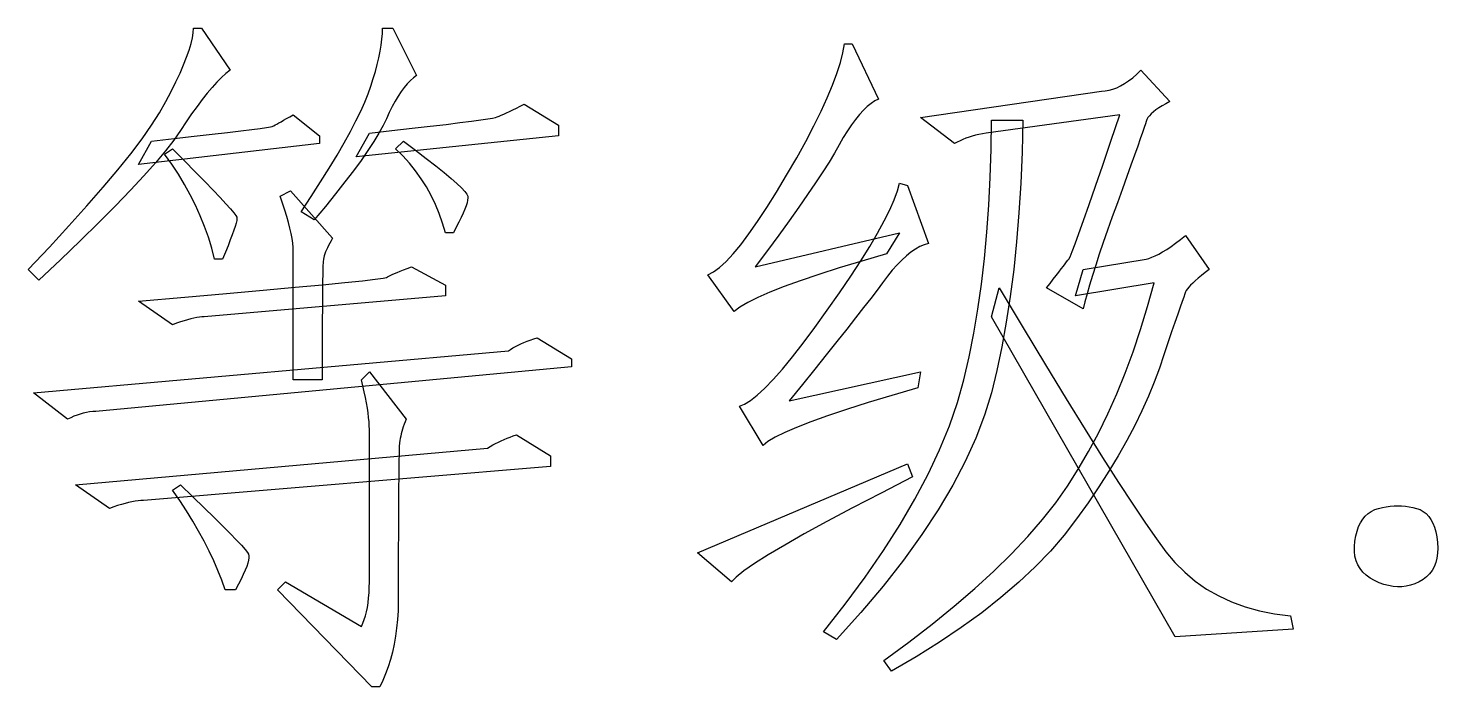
# Model space of a CAD drawing. Extents: x 0 to 420, y 0 to 297.
# Drawn here: x 311.05 to 320.49, y 85.24 to 89.65 of the extents above; entities that cross this region are included whole.
import ezdxf

# ---------------------------------------------------------------- set-up
doc = ezdxf.new("R2010")
doc.units = 0

msp = doc.modelspace()

# ---------------------------------------------------------------- linework, layer by layer
at = {"color": 7, "lineweight": 25}
for points in [[(312.0659, 88.9632), (312.0216, 88.8994), (311.9661, 88.8275), (311.8993, 88.7475), (311.8212, 88.6594), (311.7319, 88.5633), (311.6314, 88.459), (311.5196, 88.3467), (311.3965, 88.2263), (311.2622, 88.0978), (311.1167, 87.9612), (311.0464, 88.0315), (311.1885, 88.182), (311.3195, 88.324), (311.4395, 88.4576), (311.5484, 88.5828), (311.6462, 88.6995), (311.733, 88.8078), (311.8087, 88.9076), (311.8733, 88.999), (311.9268, 89.082), (311.9692, 89.1565), (312.0043, 89.2247), (312.0357, 89.2887), (312.0634, 89.3485), (312.0874, 89.404), (312.1077, 89.4554), (312.1243, 89.5025), (312.1372, 89.5453), (312.1464, 89.584), (312.152, 89.6185), (312.1538, 89.6487), (312.2065, 89.6487), (312.3999, 89.3675), (312.3712, 89.3444), (312.3416, 89.3175), (312.3108, 89.2868), (312.279, 89.2522), (312.2461, 89.2137), (312.2122, 89.1713), (312.1772, 89.1251), (312.1411, 89.075), (312.1041, 89.021)], [(312.8745, 88.4182), (312.9423, 88.5211), (313.0049, 88.6186), (313.0625, 88.7109), (313.115, 88.7979), (313.1624, 88.8797), (313.2046, 88.9561), (313.2418, 89.0273), (313.2739, 89.0932), (313.3009, 89.1539), (313.3228, 89.2093), (313.3411, 89.2611), (313.3575, 89.3112), (313.3721, 89.3596), (313.3846, 89.4061), (313.3953, 89.451), (313.404, 89.494), (313.4107, 89.5353), (313.4156, 89.5749), (313.4185, 89.6127), (313.4194, 89.6487), (313.4897, 89.6487), (313.6479, 89.3323), (313.627, 89.3167), (313.6061, 89.2982), (313.5854, 89.2767), (313.565, 89.2522), (313.5447, 89.2246), (313.5245, 89.1941), (313.5046, 89.1607), (313.4848, 89.1242), (313.4652, 89.0847), (313.4458, 89.0423), (313.4236, 88.9959), (313.3955, 88.9449), (313.3617, 88.8891), (313.3221, 88.8285), (313.2766, 88.7632), (313.2254, 88.6932), (313.1683, 88.6184), (313.1055, 88.5388), (313.0368, 88.4545), (312.9624, 88.3655)], [(316.8823, 88.2776), (316.7944, 88.137), (316.6292, 88.0888), (316.478, 88.0428), (316.3409, 87.9988), (316.2179, 87.957), (316.1089, 87.9173), (316.014, 87.8796), (315.9331, 87.8441), (315.8663, 87.8107), (315.8136, 87.7795), (315.7749, 87.7503), (315.5991, 87.9964), (315.636, 88.0157), (315.6765, 88.0456), (315.7204, 88.086), (315.7679, 88.137), (315.8188, 88.1985), (315.8734, 88.2706), (315.9313, 88.3532), (315.9929, 88.4464), (316.0579, 88.5501), (316.1265, 88.6643), (316.1936, 88.7807), (316.2544, 88.8907), (316.3089, 88.9945), (316.3571, 89.0918), (316.3989, 89.1829), (316.4344, 89.2676), (316.4636, 89.346), (316.4865, 89.4181), (316.503, 89.4838), (316.5132, 89.5432), (316.5659, 89.5432), (316.7417, 89.1741), (316.7169, 89.1615), (316.6918, 89.1449), (316.6663, 89.1243), (316.6404, 89.0996), (316.6143, 89.0708), (316.5877, 89.038), (316.5608, 89.0012), (316.5336, 88.9604), (316.506, 88.9154), (316.478, 88.8665), (316.4471, 88.8124), (316.4105, 88.7522), (316.3683, 88.6859), (316.3205, 88.6134), (316.2671, 88.5347), (316.208, 88.4499), (316.1433, 88.3589), (316.073, 88.2618), (315.9971, 88.1585), (315.9155, 88.0491)], [(318.2358, 89.2268), (318.2606, 89.2282), (318.2858, 89.2325), (318.3112, 89.2395), (318.3371, 89.2493), (318.3633, 89.262), (318.3898, 89.2775), (318.4167, 89.2957), (318.444, 89.3168), (318.4716, 89.3407), (318.4995, 89.3675), (318.6929, 89.1565), (318.666, 89.1425), (318.6415, 89.1288), (318.6196, 89.1151), (318.6001, 89.1017), (318.583, 89.0884), (318.5684, 89.0753), (318.5563, 89.0624), (318.5466, 89.0497), (318.5394, 89.0371), (318.5347, 89.0247), (318.5296, 89.0082), (318.5213, 88.9832), (318.5099, 88.9498), (318.4953, 88.908), (318.4775, 88.8577), (318.4566, 88.799), (318.4326, 88.7318), (318.4053, 88.6562), (318.3749, 88.5722), (318.3413, 88.4798), (318.3074, 88.3856), (318.2759, 88.2966), (318.2469, 88.2127), (318.2204, 88.1338), (318.1963, 88.0601), (318.1747, 87.9914), (318.1555, 87.9279), (318.1388, 87.8695), (318.1246, 87.8161), (318.1128, 87.7679), (317.8667, 87.9085), (317.8904, 87.9389), (317.912, 87.9668), (317.9318, 87.9923), (317.9497, 88.0154), (317.9656, 88.0359), (317.9796, 88.054), (317.9916, 88.0697), (318.0017, 88.0829), (318.0099, 88.0936), (318.0161, 88.1018), (318.0243, 88.1178), (318.0383, 88.1518), (318.058, 88.2036), (318.0836, 88.2734), (318.115, 88.3611), (318.1522, 88.4668), (318.1951, 88.5903), (318.2439, 88.7318), (318.2985, 88.8913), (318.3589, 89.0686), (317.4624, 88.9456), (317.4381, 88.9417), (317.4146, 88.9371), (317.3917, 88.9319), (317.3696, 88.9259), (317.3481, 88.9192), (317.3274, 88.9118), (317.3074, 88.9037), (317.288, 88.895), (317.2694, 88.8855), (317.2515, 88.8753), (317.0229, 89.0511)], [(314.5972, 88.9983), (314.5972, 88.928), (313.2437, 88.7874), (313.3315, 88.9456), (313.4824, 88.9625), (313.6184, 88.9779), (313.7397, 88.992), (313.8462, 89.0046), (313.938, 89.0159), (314.015, 89.0257), (314.0772, 89.0342), (314.1247, 89.0412), (314.1573, 89.0468), (314.1753, 89.0511), (314.1867, 89.0551), (314.1999, 89.0602), (314.2148, 89.0663), (314.2315, 89.0736), (314.25, 89.0818), (314.2702, 89.0911), (314.2922, 89.1015), (314.3159, 89.1129), (314.3414, 89.1254), (314.3687, 89.1389)], [(311.8726, 88.8929), (312.023, 88.9096), (312.158, 88.9248), (312.2776, 88.9385), (312.3816, 88.9505), (312.4702, 88.961), (312.5433, 88.9698), (312.601, 88.9771), (312.6432, 88.9828), (312.6699, 88.987), (312.6812, 88.9895), (312.6857, 88.9919), (312.6924, 88.9955), (312.7012, 89.0003), (312.7121, 89.0064), (312.7251, 89.0137), (312.7402, 89.0222), (312.7574, 89.032), (312.7768, 89.043), (312.7982, 89.0552), (312.8218, 89.0686), (312.9976, 88.928), (312.9976, 88.8753), (311.7847, 88.7346)], [(317.7085, 89.0335), (317.7032, 88.819), (317.6944, 88.6116), (317.6821, 88.4112), (317.6663, 88.2178), (317.647, 88.0315), (317.6241, 87.8522), (317.5977, 87.68), (317.5679, 87.5147), (317.5345, 87.3565), (317.4976, 87.2054), (317.4524, 87.0559), (317.3942, 86.903), (317.323, 86.7466), (317.2388, 86.5866), (317.1416, 86.4231), (317.0314, 86.2561), (316.9082, 86.0856), (316.7719, 85.9116), (316.6227, 85.7341), (316.4604, 85.553), (316.3726, 85.6057), (316.518, 85.7903), (316.652, 85.9714), (316.7747, 86.1489), (316.8858, 86.3229), (316.9856, 86.4934), (317.0739, 86.6604), (317.1508, 86.8239), (317.2163, 86.9839), (317.2704, 87.1403), (317.313, 87.2932), (317.3481, 87.4467), (317.3794, 87.6047), (317.4071, 87.7673), (317.4311, 87.9345), (317.4514, 88.1062), (317.468, 88.2825), (317.481, 88.4634), (317.4902, 88.6489), (317.4957, 88.8389), (317.4976, 89.0335)], [(313.5601, 88.8929), (313.6403, 88.8322), (313.7123, 88.7768), (313.776, 88.7267), (313.8315, 88.6819), (313.8787, 88.6424), (313.9176, 88.6081), (313.9483, 88.5791), (313.9707, 88.5554), (313.9848, 88.5369), (313.9907, 88.5237), (313.9913, 88.5118), (313.9897, 88.497), (313.9857, 88.4794), (313.9795, 88.459), (313.9709, 88.4358), (313.9601, 88.4098), (313.9471, 88.381), (313.9317, 88.3493), (313.914, 88.3149), (313.894, 88.2776), (313.8413, 88.2776), (313.8221, 88.3434), (313.7998, 88.407), (313.7744, 88.4685), (313.7457, 88.5279), (313.7139, 88.5852), (313.6789, 88.6404), (313.6407, 88.6935), (313.5994, 88.7445), (313.555, 88.7934), (313.5073, 88.8401)], [(312.0132, 88.8401), (312.0934, 88.7596), (312.1654, 88.6868), (312.2291, 88.6218), (312.2846, 88.5645), (312.3318, 88.5149), (312.3707, 88.4731), (312.4014, 88.439), (312.4238, 88.4126), (312.438, 88.394), (312.4438, 88.3831), (312.4445, 88.3739), (312.4428, 88.3606), (312.4388, 88.343), (312.4326, 88.3212), (312.4241, 88.2952), (312.4133, 88.265), (312.4002, 88.2305), (312.3848, 88.1918), (312.3671, 88.1489), (312.3472, 88.1018), (312.2944, 88.1018), (312.2753, 88.1753), (312.253, 88.2481), (312.2275, 88.3202), (312.1988, 88.3915), (312.167, 88.4622), (312.132, 88.5322), (312.0939, 88.6014), (312.0526, 88.67), (312.0081, 88.7378), (311.9604, 88.805)], [(317.0054, 87.2405), (316.8305, 87.1892), (316.6714, 87.1407), (316.5281, 87.095), (316.4007, 87.0521), (316.2891, 87.012), (316.1933, 86.9747), (316.1133, 86.9403), (316.0491, 86.9086), (316.0008, 86.8798), (315.9683, 86.8538), (315.8101, 87.1175), (315.8444, 87.1302), (315.8842, 87.1544), (315.9295, 87.19), (315.9802, 87.237), (316.0364, 87.2954), (316.098, 87.3653), (316.165, 87.4466), (316.2375, 87.5393), (316.3155, 87.6435), (316.3989, 87.7591), (316.4813, 87.8767), (316.5561, 87.9872), (316.6233, 88.0905), (316.683, 88.1866), (316.7351, 88.2754), (316.7797, 88.3571), (316.8167, 88.4315), (316.8461, 88.4987), (316.868, 88.5588), (316.8823, 88.6116), (316.9351, 88.594), (317.0757, 88.2073), (317.0473, 88.1983), (317.0184, 88.1855), (316.989, 88.1688), (316.959, 88.1482), (316.9285, 88.1238), (316.8974, 88.0955), (316.8659, 88.0633), (316.8338, 88.0273), (316.8012, 87.9874), (316.7681, 87.9436), (316.7318, 87.8946), (316.6897, 87.8389), (316.6418, 87.7765), (316.5881, 87.7074), (316.5286, 87.6316), (316.4633, 87.5492), (316.3922, 87.4601), (316.3152, 87.3643), (316.2325, 87.2618), (316.144, 87.1526), (317.0229, 87.346)], [(312.8218, 87.2932), (312.8218, 88.1546), (312.8209, 88.1804), (312.8183, 88.2087), (312.8139, 88.2395), (312.8077, 88.2727), (312.7998, 88.3084), (312.7901, 88.3465), (312.7787, 88.3871), (312.7655, 88.4302), (312.7506, 88.4757), (312.7339, 88.5237), (312.8042, 88.5589), (313.0854, 88.2425), (313.0753, 88.2252), (313.0661, 88.2087), (313.0578, 88.1929), (313.0503, 88.1778), (313.0437, 88.1634), (313.038, 88.1497), (313.0331, 88.1366), (313.0292, 88.1243), (313.0261, 88.1127), (313.0239, 88.1018), (313.0222, 88.0843), (313.0208, 88.0526), (313.0194, 88.0069), (313.0183, 87.9472), (313.0173, 87.8733), (313.0165, 87.7854), (313.0159, 87.6835), (313.0155, 87.5675), (313.0152, 87.4374), (313.0151, 87.2932)], [(318.0688, 86.3616), (317.9853, 86.2533), (317.8927, 86.1464), (317.7912, 86.041), (317.6807, 85.9369), (317.5613, 85.8343), (317.4329, 85.733), (317.2955, 85.6332), (317.1492, 85.5347), (316.9939, 85.4377), (316.8296, 85.3421), (316.7769, 85.4124), (316.9442, 85.5348), (317.1017, 85.656), (317.2494, 85.776), (317.3872, 85.8947), (317.5151, 86.0122), (317.6333, 86.1285), (317.7415, 86.2436), (317.84, 86.3574), (317.9286, 86.47), (318.0073, 86.5813), (318.0796, 86.6946), (318.1487, 86.813), (318.2146, 86.9365), (318.2773, 87.0651), (318.3369, 87.1988), (318.3933, 87.3375), (318.4466, 87.4814), (318.4967, 87.6304), (318.5436, 87.7845), (318.5874, 87.9436), (318.0601, 87.8557), (318.1128, 88.0315), (318.5347, 88.1018), (318.5531, 88.1066), (318.5733, 88.1138), (318.5953, 88.1235), (318.619, 88.1356), (318.6445, 88.1502), (318.6718, 88.1672), (318.7008, 88.1867), (318.7315, 88.2087), (318.7641, 88.2331), (318.7983, 88.26), (318.9565, 88.0315), (318.9297, 88.011), (318.9052, 87.9918), (318.8832, 87.9738), (318.8637, 87.957), (318.8467, 87.9414), (318.8321, 87.9271), (318.8199, 87.914), (318.8103, 87.9022), (318.8031, 87.8915), (318.7983, 87.8821), (318.7934, 87.8691), (318.7857, 87.8477), (318.7751, 87.8178), (318.7618, 87.7795), (318.7456, 87.7327), (318.7266, 87.6775), (318.7048, 87.6139), (318.6802, 87.5418), (318.6528, 87.4613), (318.6226, 87.3723), (318.5886, 87.2784), (318.5498, 87.1829), (318.5063, 87.0857), (318.458, 86.987), (318.405, 86.8867), (318.3473, 86.7849), (318.2848, 86.6814), (318.2176, 86.5764), (318.1456, 86.4698)], [(313.8413, 87.8557), (312.2241, 87.7151), (312.2094, 87.7146), (312.1932, 87.713), (312.1756, 87.7104), (312.1566, 87.7067), (312.1362, 87.7019), (312.1144, 87.6961), (312.0912, 87.6893), (312.0666, 87.6814), (312.0406, 87.6724), (312.0132, 87.6624), (311.7847, 87.8206), (312.0955, 87.8475), (312.3742, 87.8719), (312.6208, 87.8939), (312.8351, 87.9134), (313.0173, 87.9305), (313.1674, 87.945), (313.2852, 87.9572), (313.3709, 87.9668), (313.4244, 87.974), (313.4458, 87.9788), (313.4522, 87.9827), (313.4609, 87.9872), (313.4719, 87.9925), (313.4852, 87.9985), (313.5007, 88.0052), (313.5186, 88.0125), (313.5387, 88.0206), (313.5611, 88.0294), (313.5858, 88.0389), (313.6128, 88.0491), (313.8413, 87.9261)], [(319.5015, 85.7112), (319.519, 85.6233), (318.728, 85.5706), (317.4976, 87.7151), (317.5503, 87.9085), (317.7102, 87.6409), (317.8593, 87.3934), (317.9977, 87.1662), (318.1255, 86.9593), (318.2424, 86.7725), (318.3487, 86.6059), (318.4442, 86.4596), (318.5291, 86.3335), (318.6031, 86.2276), (318.6665, 86.1419), (318.7271, 86.0695), (318.7927, 86.0037), (318.8635, 85.9444), (318.9393, 85.8916), (319.0203, 85.8452), (319.1063, 85.8054), (319.1974, 85.7721), (319.2937, 85.7453), (319.395, 85.725)], [(311.3101, 87.0296), (311.0815, 87.2054), (314.2632, 87.4866), (314.2778, 87.497), (314.2934, 87.507), (314.3101, 87.5167), (314.3279, 87.526), (314.3467, 87.5349), (314.3665, 87.5436), (314.3875, 87.5518), (314.4094, 87.5597), (314.4325, 87.5673), (314.4565, 87.5745), (314.6851, 87.4339), (314.6851, 87.3811), (311.521, 87.0823), (311.4999, 87.0818), (311.4788, 87.0802), (311.4577, 87.0776), (311.4366, 87.0739), (311.4155, 87.0691), (311.3944, 87.0633), (311.3734, 87.0565), (311.3522, 87.0486), (311.3311, 87.0396)], [(313.5337, 86.8714), (313.532, 86.8475), (313.5305, 86.8039), (313.5292, 86.7406), (313.5281, 86.6576), (313.5271, 86.555), (313.5263, 86.4326), (313.5257, 86.2906), (313.5253, 86.1289), (313.525, 85.9475), (313.5249, 85.7464), (313.5205, 85.6875), (313.5143, 85.6304), (313.5064, 85.575), (313.4968, 85.5214), (313.4854, 85.4695), (313.4722, 85.4194), (313.4572, 85.3711), (313.4405, 85.3245), (313.4221, 85.2797), (313.4019, 85.2366), (313.3491, 85.2366), (312.7163, 85.887), (312.769, 85.9397), (313.2788, 85.6409), (313.2888, 85.6629), (313.2978, 85.6866), (313.3057, 85.7121), (313.3126, 85.7393), (313.3184, 85.7683), (313.3231, 85.7991), (313.3268, 85.8316), (313.3294, 85.8659), (313.331, 85.9019), (313.3315, 85.9397), (313.3315, 86.9593), (313.331, 86.9847), (313.3294, 87.012), (313.3268, 87.041), (313.3231, 87.0718), (313.3184, 87.1043), (313.3126, 87.1386), (313.3057, 87.1746), (313.2978, 87.2124), (313.2888, 87.2519), (313.2788, 87.2932), (313.3315, 87.346), (313.5776, 87.0296), (313.5709, 87.0122), (313.5646, 86.9951), (313.5589, 86.9784), (313.5537, 86.9621), (313.5491, 86.9461), (313.545, 86.9304), (313.5413, 86.9151), (313.5383, 86.9002), (313.5357, 86.8856)], [(311.3628, 86.5901), (314.1226, 86.8362), (314.1403, 86.8466), (314.1584, 86.8566), (314.1769, 86.8663), (314.1957, 86.8756), (314.2148, 86.8846), (314.2343, 86.8932), (314.2542, 86.9014), (314.2744, 86.9093), (314.295, 86.9169), (314.3159, 86.9241), (314.5444, 86.7835), (314.5444, 86.7132), (311.8198, 86.4846), (311.8017, 86.4841), (311.7826, 86.4825), (311.7623, 86.4799), (311.7411, 86.4762), (311.7188, 86.4715), (311.6954, 86.4657), (311.6709, 86.4588), (311.6454, 86.4509), (311.6189, 86.4419), (311.5913, 86.4319)], [(316.9702, 86.6429), (316.7588, 86.5346), (316.5673, 86.4347), (316.3959, 86.3433), (316.2446, 86.2604), (316.1133, 86.1858), (316.002, 86.1197), (315.9108, 86.0621), (315.8396, 86.0129), (315.7885, 85.9721), (315.7573, 85.9397), (315.5288, 86.1331), (316.9351, 86.7307)], [(312.3647, 85.887), (312.3423, 85.9506), (312.3169, 86.015), (312.2888, 86.08), (312.2579, 86.1457), (312.2241, 86.2122), (312.1876, 86.2793), (312.1482, 86.3472), (312.106, 86.4157), (312.061, 86.485), (312.0132, 86.555), (312.0659, 86.5901), (312.1496, 86.5095), (312.2248, 86.4365), (312.2916, 86.371), (312.35, 86.3131), (312.3999, 86.2627), (312.4414, 86.2199), (312.4744, 86.1847), (312.4991, 86.157), (312.5152, 86.1369), (312.5229, 86.1243), (312.5252, 86.114), (312.5251, 86.1007), (312.5224, 86.0845), (312.5173, 86.0652), (312.5098, 86.043), (312.4998, 86.0178), (312.4873, 85.9896), (312.4723, 85.9584), (312.4549, 85.9242), (312.4351, 85.887)], [(320.3628, 85.9397), (320.3345, 85.9272), (320.3058, 85.9176), (320.2768, 85.911), (320.2475, 85.9074), (320.2178, 85.9068), (320.1877, 85.9091), (320.1573, 85.9145), (320.1265, 85.9229), (320.0954, 85.9342), (320.064, 85.9485), (320.0342, 85.9654), (320.0081, 85.9844), (319.9857, 86.0055), (319.9669, 86.0287), (319.9519, 86.054), (319.9406, 86.0814), (319.9329, 86.1109), (319.929, 86.1426), (319.9287, 86.1763), (319.9321, 86.2122), (319.9384, 86.2476), (319.9469, 86.28), (319.9575, 86.3095), (319.9701, 86.3359), (319.9849, 86.3594), (320.0017, 86.3799), (320.0207, 86.3974), (320.0418, 86.4119), (320.065, 86.4234), (320.0903, 86.4319), (320.1166, 86.4382), (320.1427, 86.4432), (320.1686, 86.4467), (320.1944, 86.4488), (320.22, 86.4495), (320.2454, 86.4488), (320.2706, 86.4467), (320.2957, 86.4432), (320.3205, 86.4382), (320.3452, 86.4319), (320.3688, 86.4233), (320.3902, 86.4115), (320.4095, 86.3966), (320.4268, 86.3785), (320.4419, 86.3572), (320.4549, 86.3328), (320.4658, 86.3052), (320.4746, 86.2744), (320.4813, 86.2405), (320.4858, 86.2034), (320.4878, 86.166), (320.4865, 86.131), (320.4821, 86.0985), (320.4746, 86.0684), (320.4639, 86.0408), (320.45, 86.0157), (320.4329, 85.993), (320.4127, 85.9728), (320.3893, 85.955)]]:
    msp.add_lwpolyline(points, close=True, dxfattribs=at)

doc.saveas('drawing.dxf')
